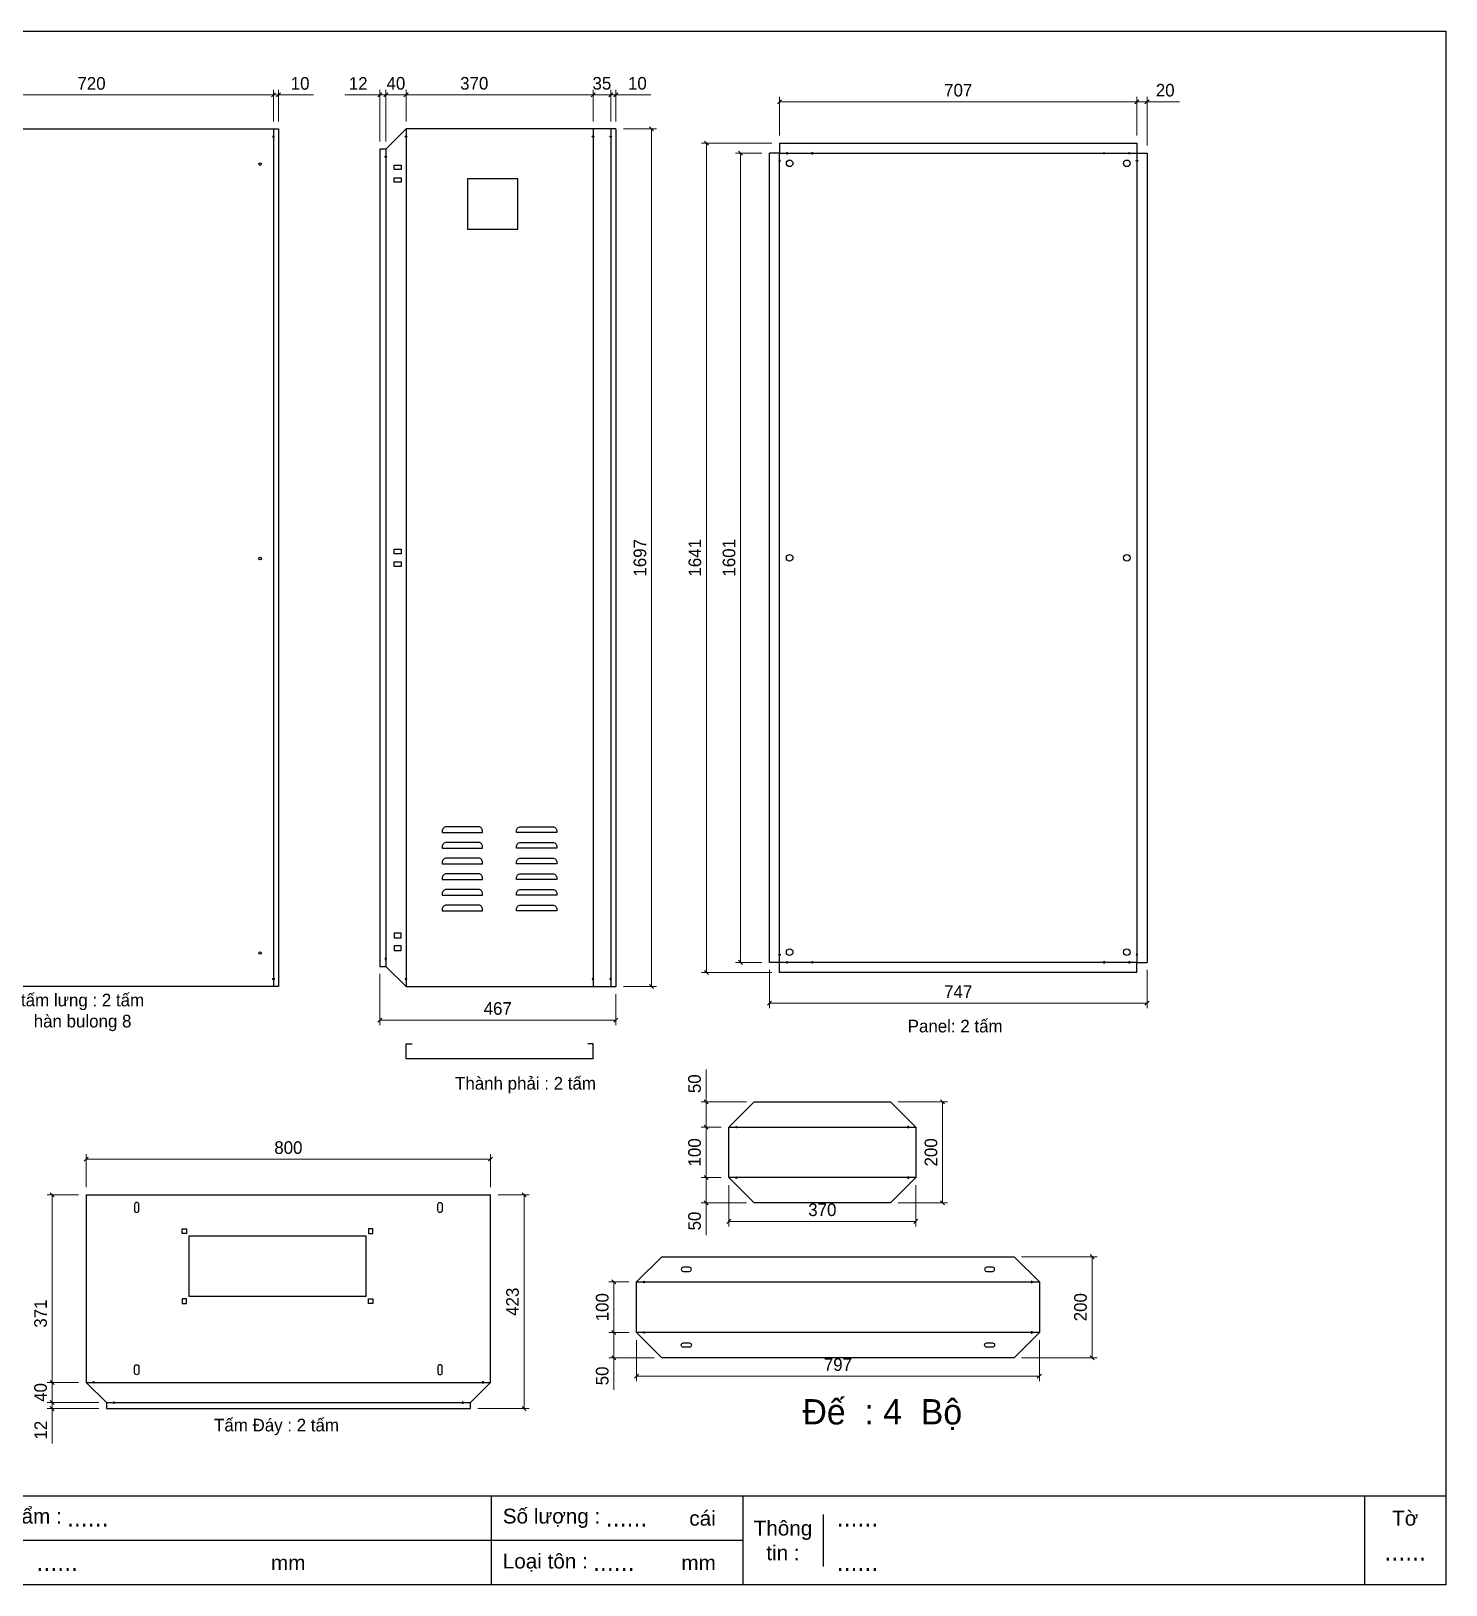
# Model space of a CAD drawing. Header units: millimetres. Extents: x 0 to 4348, y 0 to 3075.
# Drawn here: x 1549 to 4348, y 0 to 3075 of the extents above; entities that cross this region are included whole.
import ezdxf
from ezdxf.enums import TextEntityAlignment as Align

# ---------------------------------------------------------------- set-up
doc = ezdxf.new("R2010")
doc.units = ezdxf.units.MM
doc.layers.add('CNC', color=7, linetype='Continuous')
doc.layers.add('DIM', color=253, linetype='Continuous')
doc.styles.add('Arial', font='arial.ttf')
doc.styles.add('Tahoma (Input Text)', font='tahoma.ttf')
doc.dimstyles.new('Dim-25', dxfattribs={"dimtxt": 25, "dimasz": 8, "dimexe": 10, "dimexo": 15, "dimgap": 10, "dimtad": 1, "dimdec": 0, "dimtxsty": 'Standard', "dimblk": 'OBLIQUE', "dimcen": 10, "dimclrd": 5, "dimclre": 5, "dimclrt": 3, "dimazin": 3, "dimtfac": 1, "dimtdec": 0, "dimtmove": 0, "dimatfit": 3, "dimldrblk": 'OBLIQUE', "dimlwd": 9, "dimlwe": 9})

# ---------------------------------------------------------------- blocks, each defined once
blk = doc.blocks.new('*D1')
at = {"color": 0, "linetype": 'ByBlock', "lineweight": -2}
for p, q in [((3356.5, 951.9), (3348.5, 959.9)), ((3348.5, 759.9), (3356.5, 751.9))]:
    blk.add_line(p, q, dxfattribs=at)
at = {"layer": 'Defpoints', "color": 0, "transparency": 16777216}
for p in [(3249.6, 955.9), (3249.6, 755.9), (3352.5, 755.9)]:
    blk.add_point(p, dxfattribs=at)
at = {"layer": 'DIM', "color": 5, "lineweight": 9, "transparency": 16777216}
for p, q in [((3264.6, 955.9), (3362.5, 955.9)), ((3352.5, 955.9), (3352.5, 755.9)), ((3264.6, 755.9), (3362.5, 755.9))]:
    blk.add_line(p, q, dxfattribs=at)
at = {"layer": 'DIM', "color": 3, "transparency": 16777216, "insert": (3329.7, 855.9), "char_height": 25, "attachment_point": 5, "rotation": 90}
blk.add_mtext('200', dxfattribs=at)
blk = doc.blocks.new('_Oblique')
at = {"color": 0, "linetype": 'ByBlock', "lineweight": -2}
blk.add_line((-0.5, -0.5), (0.5, 0.5), dxfattribs=at)
blk = doc.blocks.new('*D2')
at = {"color": 0, "linetype": 'ByBlock', "lineweight": -2}
for p, q in [((2933.6, 723.4), (2925.6, 715.4)), ((3295.6, 715.4), (3303.6, 723.4))]:
    blk.add_line(p, q, dxfattribs=at)
at = {"layer": 'Defpoints', "color": 0, "transparency": 16777216}
for p in [(2929.6, 805.9), (3299.6, 805.9), (3299.6, 719.4)]:
    blk.add_point(p, dxfattribs=at)
at = {"layer": 'DIM', "color": 5, "lineweight": 9, "transparency": 16777216}
for p, q in [((2929.6, 790.9), (2929.6, 709.4)), ((3299.6, 790.9), (3299.6, 709.4)), ((2929.6, 719.4), (3299.6, 719.4))]:
    blk.add_line(p, q, dxfattribs=at)
at = {"layer": 'DIM', "color": 3, "transparency": 16777216, "insert": (3114.6, 742.2), "char_height": 25, "attachment_point": 5}
blk.add_mtext('370', dxfattribs=at)
blk = doc.blocks.new('*D3')
at = {"color": 0, "linetype": 'ByBlock', "lineweight": -2}
for p, q in [((2888.7, 901.9), (2880.7, 909.9)), ((2880.7, 809.9), (2888.7, 801.9))]:
    blk.add_line(p, q, dxfattribs=at)
at = {"layer": 'Defpoints', "color": 0, "transparency": 16777216}
for p in [(2929.6, 905.9), (2884.7, 805.9), (2929.6, 805.9)]:
    blk.add_point(p, dxfattribs=at)
at = {"layer": 'DIM', "color": 5, "lineweight": 9, "transparency": 16777216}
for p, q in [((2914.6, 905.9), (2874.7, 905.9)), ((2884.7, 905.9), (2884.7, 805.9)), ((2914.6, 805.9), (2874.7, 805.9))]:
    blk.add_line(p, q, dxfattribs=at)
at = {"layer": 'DIM', "color": 3, "transparency": 16777216, "insert": (2861.9, 855.9), "char_height": 25, "attachment_point": 5, "rotation": 90}
blk.add_mtext('100', dxfattribs=at)
blk = doc.blocks.new('*D4')
at = {"color": 0, "linetype": 'ByBlock', "lineweight": -2}
for p, q in [((2888.7, 951.9), (2880.7, 959.9)), ((2880.7, 909.9), (2888.7, 901.9))]:
    blk.add_line(p, q, dxfattribs=at)
at = {"layer": 'Defpoints', "color": 0, "transparency": 16777216}
for p in [(2884.7, 955.9), (2979.6, 955.9), (2929.6, 905.9)]:
    blk.add_point(p, dxfattribs=at)
at = {"layer": 'DIM', "color": 5, "lineweight": 9, "transparency": 16777216}
for p, q in [((2884.7, 955.9), (2884.7, 1019.6)), ((2964.6, 955.9), (2874.7, 955.9)), ((2884.7, 905.9), (2884.7, 955.9)), ((2914.6, 905.9), (2874.7, 905.9))]:
    blk.add_line(p, q, dxfattribs=at)
at = {"layer": 'DIM', "color": 3, "transparency": 16777216, "insert": (2861.9, 991.7), "char_height": 25, "attachment_point": 5, "rotation": 90}
blk.add_mtext('50', dxfattribs=at)
blk = doc.blocks.new('*D5')
at = {"color": 0, "linetype": 'ByBlock', "lineweight": -2}
for p, q in [((2888.7, 801.9), (2880.7, 809.9)), ((2880.7, 759.9), (2888.7, 751.9))]:
    blk.add_line(p, q, dxfattribs=at)
at = {"layer": 'Defpoints', "color": 0, "transparency": 16777216}
for p in [(2929.6, 805.9), (2884.7, 755.9), (2979.6, 755.9)]:
    blk.add_point(p, dxfattribs=at)
at = {"layer": 'DIM', "color": 5, "lineweight": 9, "transparency": 16777216}
for p, q in [((2914.6, 805.9), (2874.7, 805.9)), ((2884.7, 805.9), (2884.7, 755.9)), ((2964.6, 755.9), (2874.7, 755.9)), ((2884.7, 755.9), (2884.7, 692.1))]:
    blk.add_line(p, q, dxfattribs=at)
at = {"layer": 'DIM', "color": 3, "transparency": 16777216, "insert": (2861.9, 720), "char_height": 25, "attachment_point": 5, "rotation": 90}
blk.add_mtext('50', dxfattribs=at)
blk = doc.blocks.new('*D6')
at = {"color": 0, "linetype": 'ByBlock', "lineweight": -2}
for p, q in [((2751, 417), (2743, 409)), ((3540, 409), (3548, 417))]:
    blk.add_line(p, q, dxfattribs=at)
at = {"layer": 'Defpoints', "color": 0, "transparency": 16777216}
for p in [(2747, 499.5), (3544, 499.5), (3544, 413)]:
    blk.add_point(p, dxfattribs=at)
at = {"layer": 'DIM', "color": 5, "lineweight": 9, "transparency": 16777216}
for p, q in [((2747, 484.5), (2747, 403)), ((3544, 484.5), (3544, 403)), ((2747, 413), (3544, 413))]:
    blk.add_line(p, q, dxfattribs=at)
at = {"layer": 'DIM', "color": 3, "transparency": 16777216, "insert": (3145.5, 435.8), "char_height": 25, "attachment_point": 5}
blk.add_mtext('797', dxfattribs=at)
blk = doc.blocks.new('*D7')
at = {"color": 0, "linetype": 'ByBlock', "lineweight": -2}
for p, q in [((2706, 595.5), (2698, 603.5)), ((2698, 503.5), (2706, 495.5))]:
    blk.add_line(p, q, dxfattribs=at)
at = {"layer": 'Defpoints', "color": 0, "transparency": 16777216}
for p in [(2747, 599.5), (2702, 499.5), (2747, 499.5)]:
    blk.add_point(p, dxfattribs=at)
at = {"layer": 'DIM', "color": 5, "lineweight": 9, "transparency": 16777216}
for p, q in [((2732, 599.5), (2692, 599.5)), ((2702, 599.5), (2702, 499.5)), ((2732, 499.5), (2692, 499.5))]:
    blk.add_line(p, q, dxfattribs=at)
at = {"layer": 'DIM', "color": 3, "transparency": 16777216, "insert": (2679.3, 549.5), "char_height": 25, "attachment_point": 5, "rotation": 90}
blk.add_mtext('100', dxfattribs=at)
blk = doc.blocks.new('*D8')
at = {"color": 0, "linetype": 'ByBlock', "lineweight": -2}
for p, q in [((2706, 495.5), (2698, 503.5)), ((2698, 453.5), (2706, 445.5))]:
    blk.add_line(p, q, dxfattribs=at)
at = {"layer": 'Defpoints', "color": 0, "transparency": 16777216}
for p in [(2747, 499.5), (2702, 449.5), (2797, 449.5)]:
    blk.add_point(p, dxfattribs=at)
at = {"layer": 'DIM', "color": 5, "lineweight": 9, "transparency": 16777216}
for p, q in [((2732, 499.5), (2692, 499.5)), ((2702, 499.5), (2702, 449.5)), ((2782, 449.5), (2692, 449.5)), ((2702, 449.5), (2702, 385.7))]:
    blk.add_line(p, q, dxfattribs=at)
at = {"layer": 'DIM', "color": 3, "transparency": 16777216, "insert": (2679.3, 413.6), "char_height": 25, "attachment_point": 5, "rotation": 90}
blk.add_mtext('50', dxfattribs=at)
blk = doc.blocks.new('f3daunguoc')
at = {"layer": 'CNC', "color": 2, "lineweight": -3}
blk.add_circle((0, 0), 1.5, dxfattribs=at)
blk = doc.blocks.new('ovan8.5x20')
at = {"layer": 'CNC', "color": 2, "lineweight": -3}
for p, q in [((5.7, 4.2), (-5.8, 4.2)), ((-5.8, -4.2), (5.7, -4.2))]:
    blk.add_line(p, q, dxfattribs=at)
for centre, start, end in [((-5.8, 0), 90, 270), ((5.7, 0), 270, 90)]:
    blk.add_arc(centre, 4.25, start, end, dxfattribs=at)
blk = doc.blocks.new('*D16')
at = {"color": 0, "linetype": 'ByBlock', "lineweight": -2}
for p, q in [((2295, 2952.3), (2287, 2944.3)), ((2657, 2944.3), (2665, 2952.3))]:
    blk.add_line(p, q, dxfattribs=at)
at = {"layer": 'Defpoints', "color": 0, "transparency": 16777216}
for p in [(2291, 2948.3), (2291, 2880.9), (2661, 2880.9)]:
    blk.add_point(p, dxfattribs=at)
at = {"layer": 'DIM', "color": 5, "lineweight": 9, "transparency": 16777216}
for p, q in [((2291, 2895.9), (2291, 2958.3)), ((2661, 2895.9), (2661, 2958.3)), ((2661, 2948.3), (2291, 2948.3))]:
    blk.add_line(p, q, dxfattribs=at)
at = {"layer": 'DIM', "color": 3, "transparency": 16777216, "insert": (2426, 2971.1), "char_height": 25, "attachment_point": 5}
blk.add_mtext('370', dxfattribs=at)
blk = doc.blocks.new('*D17')
at = {"color": 0, "linetype": 'ByBlock', "lineweight": -2}
for p, q in [((2255, 2952.3), (2247, 2944.3)), ((2287, 2944.3), (2295, 2952.3))]:
    blk.add_line(p, q, dxfattribs=at)
at = {"layer": 'Defpoints', "color": 0, "transparency": 16777216}
for p in [(2251, 2948.3), (2291, 2880.9), (2251, 2840.9)]:
    blk.add_point(p, dxfattribs=at)
at = {"layer": 'DIM', "color": 5, "lineweight": 9, "transparency": 16777216}
for p, q in [((2251, 2855.9), (2251, 2958.3)), ((2291, 2895.9), (2291, 2958.3)), ((2291, 2948.3), (2251, 2948.3))]:
    blk.add_line(p, q, dxfattribs=at)
at = {"layer": 'DIM', "color": 3, "transparency": 16777216, "insert": (2271, 2971.1), "char_height": 25, "attachment_point": 5}
blk.add_mtext('40', dxfattribs=at)
blk = doc.blocks.new('*D18')
at = {"color": 0, "linetype": 'ByBlock', "lineweight": -2}
for p, q in [((2235, 2944.3), (2243, 2952.3)), ((2255, 2952.3), (2247, 2944.3))]:
    blk.add_line(p, q, dxfattribs=at)
at = {"layer": 'Defpoints', "color": 0, "transparency": 16777216}
for p in [(2239, 2948.3), (2239, 2840.9), (2251, 2840.9)]:
    blk.add_point(p, dxfattribs=at)
at = {"layer": 'DIM', "color": 5, "lineweight": 9, "transparency": 16777216}
for p, q in [((2239, 2855.9), (2239, 2958.3)), ((2251, 2855.9), (2251, 2958.3)), ((2239, 2948.3), (2169.8, 2948.3)), ((2251, 2948.3), (2239, 2948.3)), ((2251, 2948.3), (2259, 2948.3))]:
    blk.add_line(p, q, dxfattribs=at)
at = {"layer": 'DIM', "color": 3, "transparency": 16777216, "insert": (2196.4, 2970.9), "char_height": 25, "attachment_point": 5}
blk.add_mtext('12', dxfattribs=at)
blk = doc.blocks.new('*D19')
at = {"color": 0, "linetype": 'ByBlock', "lineweight": -2}
for p, q in [((2243, 1121.7), (2235, 1113.7)), ((2702, 1113.7), (2710, 1121.7))]:
    blk.add_line(p, q, dxfattribs=at)
at = {"layer": 'Defpoints', "color": 0, "transparency": 16777216}
for p in [(2239, 1223.9), (2706, 1183.9), (2239, 1117.7)]:
    blk.add_point(p, dxfattribs=at)
at = {"layer": 'DIM', "color": 5, "lineweight": 9, "transparency": 16777216}
for p, q in [((2239, 1208.9), (2239, 1107.7)), ((2706, 1168.9), (2706, 1107.7)), ((2706, 1117.7), (2239, 1117.7))]:
    blk.add_line(p, q, dxfattribs=at)
at = {"layer": 'DIM', "color": 3, "transparency": 16777216, "insert": (2472.5, 1140.5), "char_height": 25, "attachment_point": 5}
blk.add_mtext('467', dxfattribs=at)
blk = doc.blocks.new('*D20')
at = {"color": 0, "linetype": 'ByBlock', "lineweight": -2}
for p, q in [((2665, 2952.3), (2657, 2944.3)), ((2692, 2944.3), (2700, 2952.3))]:
    blk.add_line(p, q, dxfattribs=at)
at = {"layer": 'Defpoints', "color": 0, "transparency": 16777216}
for p in [(2696, 2948.3), (2661, 2880.9), (2696, 2880.9)]:
    blk.add_point(p, dxfattribs=at)
at = {"layer": 'DIM', "color": 5, "lineweight": 9, "transparency": 16777216}
for p, q in [((2661, 2895.9), (2661, 2958.3)), ((2696, 2895.9), (2696, 2958.3)), ((2661, 2948.3), (2696, 2948.3))]:
    blk.add_line(p, q, dxfattribs=at)
at = {"layer": 'DIM', "color": 3, "transparency": 16777216, "insert": (2678.5, 2971.1), "char_height": 25, "attachment_point": 5}
blk.add_mtext('35', dxfattribs=at)
blk = doc.blocks.new('*D21')
at = {"color": 0, "linetype": 'ByBlock', "lineweight": -2}
for p, q in [((2692, 2944.3), (2700, 2952.3)), ((2710, 2952.3), (2702, 2944.3))]:
    blk.add_line(p, q, dxfattribs=at)
at = {"layer": 'Defpoints', "color": 0, "transparency": 16777216}
for p in [(2706, 2948.3), (2696, 2880.9), (2706, 2880.9)]:
    blk.add_point(p, dxfattribs=at)
at = {"layer": 'DIM', "color": 5, "lineweight": 9, "transparency": 16777216}
for p, q in [((2696, 2895.9), (2696, 2958.3)), ((2706, 2895.9), (2706, 2958.3)), ((2696, 2948.3), (2688, 2948.3)), ((2696, 2948.3), (2706, 2948.3)), ((2706, 2948.3), (2775.4, 2948.3))]:
    blk.add_line(p, q, dxfattribs=at)
at = {"layer": 'DIM', "color": 3, "transparency": 16777216, "insert": (2748.7, 2971.1), "char_height": 25, "attachment_point": 5}
blk.add_mtext('10', dxfattribs=at)
blk = doc.blocks.new('*D22')
at = {"color": 0, "linetype": 'ByBlock', "lineweight": -2}
for p, q in [((2780.7, 2876.9), (2772.7, 2884.9)), ((2772.7, 1187.9), (2780.7, 1179.9))]:
    blk.add_line(p, q, dxfattribs=at)
at = {"layer": 'Defpoints', "color": 0, "ltscale": 3, "transparency": 16777216}
for p in [(2706, 2880.9), (2706, 1183.9), (2776.7, 1183.9)]:
    blk.add_point(p, dxfattribs=at)
at = {"layer": 'DIM', "color": 5, "lineweight": 9, "ltscale": 3, "transparency": 16777216}
for p, q in [((2721, 2880.9), (2786.7, 2880.9)), ((2776.7, 2880.9), (2776.7, 1183.9)), ((2721, 1183.9), (2786.7, 1183.9))]:
    blk.add_line(p, q, dxfattribs=at)
at = {"layer": 'DIM', "color": 3, "ltscale": 3, "transparency": 16777216, "insert": (2753.9, 2032.4), "char_height": 25, "attachment_point": 5, "rotation": 90}
blk.add_mtext('1697', dxfattribs=at)
blk = doc.blocks.new('*D23')
at = {"color": 0, "linetype": 'ByBlock', "lineweight": -2}
for p, q in [((1312.8, 2952.2), (1304.8, 2944.2)), ((2024.8, 2944.2), (2032.8, 2952.2))]:
    blk.add_line(p, q, dxfattribs=at)
at = {"layer": 'Defpoints', "color": 0, "ltscale": 3, "transparency": 16777216}
for p in [(2028.8, 2948.2), (1308.8, 2880.9), (2028.8, 2880.9)]:
    blk.add_point(p, dxfattribs=at)
at = {"layer": 'DIM', "color": 5, "lineweight": 9, "ltscale": 3, "transparency": 16777216}
for p, q in [((1308.8, 2895.9), (1308.8, 2958.2)), ((2028.8, 2895.9), (2028.8, 2958.2)), ((1308.8, 2948.2), (2028.8, 2948.2))]:
    blk.add_line(p, q, dxfattribs=at)
at = {"layer": 'DIM', "color": 3, "ltscale": 3, "transparency": 16777216, "insert": (1668.8, 2970.9), "char_height": 25, "attachment_point": 5}
blk.add_mtext('720', dxfattribs=at)
blk = doc.blocks.new('*D24')
at = {"color": 0, "linetype": 'ByBlock', "lineweight": -2}
for p, q in [((2024.8, 2944.2), (2032.8, 2952.2)), ((2042.8, 2952.2), (2034.8, 2944.2))]:
    blk.add_line(p, q, dxfattribs=at)
at = {"layer": 'Defpoints', "color": 0, "ltscale": 3, "transparency": 16777216}
for p in [(2038.8, 2948.2), (2028.8, 2880.9), (2038.8, 2880.9)]:
    blk.add_point(p, dxfattribs=at)
at = {"layer": 'DIM', "color": 5, "lineweight": 9, "ltscale": 3, "transparency": 16777216}
for p, q in [((2028.8, 2895.9), (2028.8, 2958.2)), ((2038.8, 2895.9), (2038.8, 2958.2)), ((2028.8, 2948.2), (2020.8, 2948.2)), ((2028.8, 2948.2), (2038.8, 2948.2)), ((2038.8, 2948.2), (2108.2, 2948.2))]:
    blk.add_line(p, q, dxfattribs=at)
at = {"layer": 'DIM', "color": 3, "ltscale": 3, "transparency": 16777216, "insert": (2081.5, 2970.9), "char_height": 25, "attachment_point": 5}
blk.add_mtext('10', dxfattribs=at)
blk = doc.blocks.new('*D26')
at = {"color": 0, "linetype": 'ByBlock', "lineweight": -2}
for p, q in [((3741, 2938.7), (3733, 2930.7)), ((3753, 2930.7), (3761, 2938.7))]:
    blk.add_line(p, q, dxfattribs=at)
at = {"layer": 'Defpoints', "color": 0, "ltscale": 3, "transparency": 16777216}
for p in [(3757, 2934.7), (3737, 2852.9), (3757, 2832.9)]:
    blk.add_point(p, dxfattribs=at)
at = {"layer": 'DIM', "color": 5, "lineweight": 9, "ltscale": 3, "transparency": 16777216}
for p, q in [((3737, 2867.9), (3737, 2944.7)), ((3737, 2934.7), (3757, 2934.7)), ((3757, 2847.9), (3757, 2944.7)), ((3757, 2934.7), (3821.1, 2934.7))]:
    blk.add_line(p, q, dxfattribs=at)
at = {"layer": 'DIM', "color": 3, "ltscale": 3, "transparency": 16777216, "insert": (3793, 2957.5), "char_height": 25, "attachment_point": 5}
blk.add_mtext('20', dxfattribs=at)
blk = doc.blocks.new('*D27')
at = {"color": 0, "linetype": 'ByBlock', "lineweight": -2}
for p, q in [((3034, 2938.7), (3026, 2930.7)), ((3733, 2930.7), (3741, 2938.7))]:
    blk.add_line(p, q, dxfattribs=at)
at = {"layer": 'Defpoints', "color": 0, "ltscale": 3, "transparency": 16777216}
for p in [(3030, 2934.7), (3030, 2852.9), (3737, 2852.9)]:
    blk.add_point(p, dxfattribs=at)
at = {"layer": 'DIM', "color": 5, "lineweight": 9, "ltscale": 3, "transparency": 16777216}
for p, q in [((3030, 2867.9), (3030, 2944.7)), ((3737, 2934.7), (3030, 2934.7)), ((3737, 2867.9), (3737, 2944.7))]:
    blk.add_line(p, q, dxfattribs=at)
at = {"layer": 'DIM', "color": 3, "ltscale": 3, "transparency": 16777216, "insert": (3383.5, 2957.5), "char_height": 25, "attachment_point": 5}
blk.add_mtext('707', dxfattribs=at)
blk = doc.blocks.new('*D28')
at = {"color": 0, "linetype": 'ByBlock', "lineweight": -2}
for p, q in [((2889.3, 2848.9), (2881.3, 2856.9)), ((2881.3, 1215.9), (2889.3, 1207.9))]:
    blk.add_line(p, q, dxfattribs=at)
at = {"layer": 'Defpoints', "color": 0, "ltscale": 3, "transparency": 16777216}
for p in [(3030, 2852.9), (2885.3, 1211.9), (3030, 1211.9)]:
    blk.add_point(p, dxfattribs=at)
at = {"layer": 'DIM', "color": 5, "lineweight": 9, "ltscale": 3, "transparency": 16777216}
for p, q in [((3015, 2852.9), (2875.3, 2852.9)), ((2885.3, 2852.9), (2885.3, 1211.9)), ((3015, 1211.9), (2875.3, 1211.9))]:
    blk.add_line(p, q, dxfattribs=at)
at = {"layer": 'DIM', "color": 3, "ltscale": 3, "transparency": 16777216, "insert": (2862.6, 2032.4), "char_height": 25, "attachment_point": 5, "rotation": 90}
blk.add_mtext('1641', dxfattribs=at)
blk = doc.blocks.new('*D29')
at = {"color": 0, "linetype": 'ByBlock', "lineweight": -2}
for p, q in [((2956.8, 2828.9), (2948.8, 2836.9)), ((2948.8, 1235.9), (2956.8, 1227.9))]:
    blk.add_line(p, q, dxfattribs=at)
at = {"layer": 'Defpoints', "color": 0, "ltscale": 3, "transparency": 16777216}
for p in [(2952.8, 2832.9), (3010, 2832.9), (3010, 1231.9)]:
    blk.add_point(p, dxfattribs=at)
at = {"layer": 'DIM', "color": 5, "lineweight": 9, "ltscale": 3, "transparency": 16777216}
for p, q in [((2995, 2832.9), (2942.8, 2832.9)), ((2952.8, 1231.9), (2952.8, 2832.9)), ((2995, 1231.9), (2942.8, 1231.9))]:
    blk.add_line(p, q, dxfattribs=at)
at = {"layer": 'DIM', "color": 3, "ltscale": 3, "transparency": 16777216, "insert": (2930.1, 2032.4), "char_height": 25, "attachment_point": 5, "rotation": 90}
blk.add_mtext('1601', dxfattribs=at)
blk = doc.blocks.new('*D30')
at = {"color": 0, "linetype": 'ByBlock', "lineweight": -2}
for p, q in [((3014, 1155.2), (3006, 1147.2)), ((3753, 1147.2), (3761, 1155.2))]:
    blk.add_line(p, q, dxfattribs=at)
at = {"layer": 'Defpoints', "color": 0, "ltscale": 3, "transparency": 16777216}
for p in [(3010, 1231.9), (3757, 1231.9), (3757, 1151.2)]:
    blk.add_point(p, dxfattribs=at)
at = {"layer": 'DIM', "color": 5, "lineweight": 9, "ltscale": 3, "transparency": 16777216}
for p, q in [((3010, 1216.9), (3010, 1141.2)), ((3757, 1216.9), (3757, 1141.2)), ((3010, 1151.2), (3757, 1151.2))]:
    blk.add_line(p, q, dxfattribs=at)
at = {"layer": 'DIM', "color": 3, "ltscale": 3, "transparency": 16777216, "insert": (3383.5, 1173.7), "char_height": 25, "attachment_point": 5}
blk.add_mtext('747', dxfattribs=at)
blk = doc.blocks.new('*D36')
at = {"color": 0, "linetype": 'ByBlock', "lineweight": -2}
for p, q in [((1594.9, 767.8), (1586.9, 775.8)), ((1586.9, 404.8), (1594.9, 396.8))]:
    blk.add_line(p, q, dxfattribs=at)
at = {"layer": 'Defpoints', "color": 0, "transparency": 16777216}
for p in [(1658.3, 771.8), (1590.9, 400.8), (1658.3, 400.8)]:
    blk.add_point(p, dxfattribs=at)
at = {"layer": 'DIM', "color": 5, "lineweight": 9, "transparency": 16777216}
for p, q in [((1643.3, 771.8), (1580.9, 771.8)), ((1590.9, 771.8), (1590.9, 400.8)), ((1643.3, 400.8), (1580.9, 400.8))]:
    blk.add_line(p, q, dxfattribs=at)
at = {"layer": 'DIM', "color": 3, "transparency": 16777216, "insert": (1568.1, 536.8), "char_height": 25, "attachment_point": 5, "rotation": 90}
blk.add_mtext('371', dxfattribs=at)
blk = doc.blocks.new('*D37')
at = {"color": 0, "linetype": 'ByBlock', "lineweight": -2}
for p, q in [((1594.9, 396.8), (1586.9, 404.8)), ((1586.9, 364.8), (1594.9, 356.8))]:
    blk.add_line(p, q, dxfattribs=at)
at = {"layer": 'Defpoints', "color": 0, "transparency": 16777216}
for p in [(1658.3, 400.8), (1590.9, 360.8), (1698.3, 360.8)]:
    blk.add_point(p, dxfattribs=at)
at = {"layer": 'DIM', "color": 5, "lineweight": 9, "transparency": 16777216}
for p, q in [((1643.3, 400.8), (1580.9, 400.8)), ((1590.9, 400.8), (1590.9, 360.8)), ((1683.3, 360.8), (1580.9, 360.8))]:
    blk.add_line(p, q, dxfattribs=at)
at = {"layer": 'DIM', "color": 3, "transparency": 16777216, "insert": (1568.1, 380.8), "char_height": 25, "attachment_point": 5, "rotation": 90}
blk.add_mtext('40', dxfattribs=at)
blk = doc.blocks.new('*D38')
at = {"color": 0, "linetype": 'ByBlock', "lineweight": -2}
for p, q in [((1586.9, 364.8), (1594.9, 356.8)), ((1594.9, 344.8), (1586.9, 352.8))]:
    blk.add_line(p, q, dxfattribs=at)
at = {"layer": 'Defpoints', "color": 0, "transparency": 16777216}
for p in [(1590.9, 348.8), (1698.3, 360.8), (1698.3, 348.8)]:
    blk.add_point(p, dxfattribs=at)
at = {"layer": 'DIM', "color": 5, "lineweight": 9, "transparency": 16777216}
for p, q in [((1683.3, 360.8), (1580.9, 360.8)), ((1683.3, 348.8), (1580.9, 348.8)), ((1590.9, 360.8), (1590.9, 368.8)), ((1590.9, 360.8), (1590.9, 348.8)), ((1590.9, 348.8), (1590.9, 279.6))]:
    blk.add_line(p, q, dxfattribs=at)
at = {"layer": 'DIM', "color": 3, "transparency": 16777216, "insert": (1568.3, 306.2), "char_height": 25, "attachment_point": 5, "rotation": 90}
blk.add_mtext('12', dxfattribs=at)
blk = doc.blocks.new('*D39')
at = {"color": 0, "linetype": 'ByBlock', "lineweight": -2}
for p, q in [((2528.5, 767.8), (2520.5, 775.8)), ((2520.5, 352.8), (2528.5, 344.8))]:
    blk.add_line(p, q, dxfattribs=at)
at = {"layer": 'Defpoints', "color": 0, "transparency": 16777216}
for p in [(2458.3, 771.8), (2418.3, 348.8), (2524.5, 348.8)]:
    blk.add_point(p, dxfattribs=at)
at = {"layer": 'DIM', "color": 5, "lineweight": 9, "transparency": 16777216}
for p, q in [((2473.3, 771.8), (2534.5, 771.8)), ((2524.5, 771.8), (2524.5, 348.8)), ((2433.3, 348.8), (2534.5, 348.8))]:
    blk.add_line(p, q, dxfattribs=at)
at = {"layer": 'DIM', "color": 3, "transparency": 16777216, "insert": (2501.8, 560.3), "char_height": 25, "attachment_point": 5, "rotation": 90}
blk.add_mtext('423', dxfattribs=at)
blk = doc.blocks.new('*D40')
at = {"color": 0, "linetype": 'ByBlock', "lineweight": -2}
for p, q in [((1662.3, 846.5), (1654.3, 838.5)), ((2454.3, 838.5), (2462.3, 846.5))]:
    blk.add_line(p, q, dxfattribs=at)
at = {"layer": 'Defpoints', "color": 0, "ltscale": 3, "transparency": 16777216}
for p in [(2458.3, 842.5), (1658.3, 771.8), (2458.3, 771.8)]:
    blk.add_point(p, dxfattribs=at)
at = {"layer": 'DIM', "color": 5, "lineweight": 9, "ltscale": 3, "transparency": 16777216}
for p, q in [((1658.3, 786.8), (1658.3, 852.5)), ((1658.3, 842.5), (2458.3, 842.5)), ((2458.3, 786.8), (2458.3, 852.5))]:
    blk.add_line(p, q, dxfattribs=at)
at = {"layer": 'DIM', "color": 3, "ltscale": 3, "transparency": 16777216, "insert": (2058.3, 865.2), "char_height": 25, "attachment_point": 5}
blk.add_mtext('800', dxfattribs=at)
blk = doc.blocks.new('*D41')
at = {"color": 0, "linetype": 'ByBlock', "lineweight": -2}
for p, q in [((3652.3, 645.5), (3644.3, 653.5)), ((3644.3, 453.5), (3652.3, 445.5))]:
    blk.add_line(p, q, dxfattribs=at)
at = {"layer": 'Defpoints', "color": 0, "ltscale": 3, "transparency": 16777216}
for p in [(3494, 649.5), (3648.3, 649.5), (3494, 449.5)]:
    blk.add_point(p, dxfattribs=at)
at = {"layer": 'DIM', "color": 5, "lineweight": 9, "ltscale": 3, "transparency": 16777216}
for p, q in [((3509, 649.5), (3658.3, 649.5)), ((3648.3, 449.5), (3648.3, 649.5)), ((3509, 449.5), (3658.3, 449.5))]:
    blk.add_line(p, q, dxfattribs=at)
at = {"layer": 'DIM', "color": 3, "ltscale": 3, "transparency": 16777216, "insert": (3625.5, 549.5), "char_height": 25, "attachment_point": 5, "rotation": 90}
blk.add_mtext('200', dxfattribs=at)
blk = doc.blocks.new('khungtenAsean2')
at = {"color": 7}
for p, q in [((2970, -1980), (0, -1980)), ((1680, -1980), (1680, -2100)), ((2020, -1980), (2020, -2100)), ((2860, -1980), (2860, -2100)), ((2128.3, -2005), (2128.3, -2075)), ((2020, -2040), (0, -2040))]:
    blk.add_line(p, q, dxfattribs=at)
blk.add_lwpolyline([(0, 0), (2970, 0), (2970, -2100), (0, -2100)], close=True, dxfattribs=at)
at = {"color": 2, "char_height": 20, "style": 'Arial'}
for s, insert, width, attachment_point in [('  Tên sản phẩm :', (890, -2010), 917.634, 4), ('  Số lượng :', (1680, -2010), 917.634, 4), ('cái', (1947.6, -2010), 917.634, 4), ('Thông\\Ptin :', (2074.2, -2040), 108.311, 5), ('Tờ', (2915, -2010), 110, 5), ('  Loại tôn :', (1680, -2070), 917.634, 4), ('mm', (1382.3, -2070), 917.634, 4), ('mm', (1936.9, -2070), 917.634, 4)]:
    blk.add_mtext(s, dxfattribs=dict(at, insert=insert, width=width, attachment_point=attachment_point))
at = {"color": 1, "style": 'Tahoma (Input Text)', "flags": 8}
for tag, p in [('#03', (506.6, -2019.3)), ('#01', (137.1, -2021.3)), ('#05', (1106.6, -2021.3)), ('#07', (1834.7, -2021.3)), ('#09', (2146.7, -2021.3)), ('#02', (98.5, -2081.3)), ('#04', (486.1, -2081.3)), ('#06', (1065.3, -2081.3)), ('#08', (1817.4, -2081.3)), ('#10', (2146.7, -2081.3))]:
    blk.add_attdef(tag, p, '', height=25, dxfattribs=at)
blk.add_attdef('#11', text='', height=25, dxfattribs=at).set_placement((2915, -2067.3), align=Align.CENTER)

msp = doc.modelspace()

# ---------------------------------------------------------------- linework, layer by layer
at = {"color": 7}
for p, q in [((2028.8, 2880.9), (2028.8, 1183.9)), ((2038.8, 2880.9), (2038.8, 1183.9)), ((2291, 2880.9), (2251, 2840.9)), ((2291, 2880.9), (2291, 1183.9)), ((2661, 2880.9), (2661, 1183.9)), ((2696, 2880.9), (2696, 1183.9)), ((2706, 2880.9), (2706, 1183.9)), ((2251, 2840.9), (2251, 1223.9)), ((2291, 1183.9), (2251, 1223.9)), ((2291, 1040.9), (2291, 1070.9)), ((2291, 1070.9), (2303, 1070.9)), ((2661, 1070.9), (2651, 1070.9)), ((2661, 1040.9), (2661, 1070.9)), ((2661, 1040.9), (2291, 1040.9)), ((2929.6, 905.9), (2979.6, 955.9)), ((2979.6, 955.9), (3249.6, 955.9)), ((3249.6, 955.9), (3299.6, 905.9)), ((2929.6, 905.9), (3299.6, 905.9)), ((2929.6, 805.9), (2929.6, 905.9)), ((3299.6, 905.9), (3299.6, 805.9)), ((3299.6, 805.9), (2929.6, 805.9)), ((2929.6, 805.9), (2979.6, 755.9)), ((3299.6, 805.9), (3249.6, 755.9)), ((1658.3, 771.8), (2458.3, 771.8)), ((3249.6, 755.9), (2979.6, 755.9)), ((2747, 599.5), (2797, 649.5)), ((2797, 649.5), (3494, 649.5)), ((3494, 649.5), (3544, 599.5)), ((2747, 599.5), (3544, 599.5)), ((2747, 499.5), (2747, 599.5)), ((3544, 599.5), (3544, 499.5)), ((3544, 499.5), (2747, 499.5)), ((2747, 499.5), (2797, 449.5)), ((3544, 499.5), (3494, 449.5)), ((3494, 449.5), (2797, 449.5)), ((1658.3, 400.8), (2458.3, 400.8)), ((1658.3, 400.8), (1698.3, 360.8)), ((2458.3, 400.8), (2418.3, 360.8)), ((1698.3, 360.8), (2418.3, 360.8))]:
    msp.add_line(p, q, dxfattribs=at)
at = {"color": 2, "ltscale": 3}
for points in [[(1298.8, 2880.9), (2038.8, 2880.9), (2038.8, 1183.9), (1298.8, 1183.9)], [(2512.5, 2782.4), (2412.5, 2782.4), (2412.5, 2682.4), (2512.5, 2682.4)]]:
    msp.add_lwpolyline(points, close=True, dxfattribs=at)
at = {"color": 7}
for points in [[(2706, 2880.9), (2291, 2880.9)], [(2251, 2840.9), (2239, 2840.9), (2239, 1223.9), (2251, 1223.9)], [(2291, 1183.9), (2706, 1183.9)], [(1658.3, 771.8), (1658.3, 400.8)], [(2458.3, 400.8), (2458.3, 771.8)], [(1698.3, 360.8), (1698.3, 348.8), (2418.3, 348.8), (2418.3, 360.8)]]:
    msp.add_lwpolyline(points, dxfattribs=at)
at = {"color": 2, "ltscale": 3}
for points in [[(3030, 2852.9), (3030, 2832.9), (3010, 2832.9)], [(3737, 2852.9), (3737, 2832.9), (3757, 2832.9)], [(3030, 1211.9), (3030, 1231.9), (3010, 1231.9)], [(3737, 1211.9), (3737, 1231.9), (3757, 1231.9)]]:
    msp.add_lwpolyline(points, dxfattribs=at)
at = {"color": 7, "ltscale": 3}
for points in [[(3010, 1231.9), (3010, 2832.9)], [(3030, 2852.9), (3737, 2852.9)], [(3757, 2832.9), (3757, 1231.9)], [(3737, 1211.9), (3030, 1211.9)]]:
    msp.add_lwpolyline(points, dxfattribs=at)
msp.add_lwpolyline([(3030, 2832.9), (3737, 2832.9), (3737, 1231.9), (3030, 1231.9)], close=True, dxfattribs=at)
at = {"color": 2}
for points in [[(2267.5, 2809.4), (2281.5, 2809.4), (2281.5, 2800.4), (2267.5, 2800.4)], [(2267.5, 2784.4), (2281.5, 2784.4), (2281.5, 2775.4), (2267.5, 2775.4)], [(2267.5, 2049.4), (2281.5, 2049.4), (2281.5, 2040.4), (2267.5, 2040.4)], [(2267.5, 2024.4), (2281.5, 2024.4), (2281.5, 2015.4), (2267.5, 2015.4)], [(2267.5, 1280.4), (2281.5, 1280.4), (2281.5, 1289.4), (2267.5, 1289.4)], [(2267.5, 1255.4), (2281.5, 1255.4), (2281.5, 1264.4), (2267.5, 1264.4)], [(1857, 695.6), (1848, 695.6), (1848, 704.6), (1857, 704.6)], [(1861.8, 690.8), (2211.8, 690.8), (2211.8, 570.8), (1861.8, 570.8)], [(2216.5, 695.6), (2225.5, 695.6), (2225.5, 704.6), (2216.5, 704.6)], [(1857, 566.1), (1848, 566.1), (1848, 557.1), (1857, 557.1)], [(2216.5, 566.1), (2225.5, 566.1), (2225.5, 557.1), (2216.5, 557.1)]]:
    msp.add_lwpolyline(points, close=True, dxfattribs=at)
for points in [[(2434.6, 1499.9), (2370.6, 1499.9, 0.414214), (2362.6, 1491.9), (2362.6, 1488.9), (2442.6, 1488.9), (2442.6, 1491.9, 0.414214)], [(2517.5, 1499.9), (2581.5, 1499.9, -0.414214), (2589.5, 1491.9), (2589.5, 1488.9), (2509.5, 1488.9), (2509.5, 1491.9, -0.414214)], [(2434.6, 1468.9), (2370.6, 1468.9, 0.414214), (2362.6, 1460.9), (2362.6, 1457.9), (2442.6, 1457.9), (2442.6, 1460.9, 0.414214)], [(2517.5, 1468.9), (2581.5, 1468.9, -0.414214), (2589.5, 1460.9), (2589.5, 1457.9), (2509.5, 1457.9), (2509.5, 1460.9, -0.414214)], [(2434.6, 1437.9), (2370.6, 1437.9, 0.414214), (2362.6, 1429.9), (2362.6, 1426.9), (2442.6, 1426.9), (2442.6, 1429.9, 0.414214)], [(2517.5, 1437.9), (2581.5, 1437.9, -0.414214), (2589.5, 1429.9), (2589.5, 1426.9), (2509.5, 1426.9), (2509.5, 1429.9, -0.414214)], [(2434.6, 1406.9), (2370.6, 1406.9, 0.414214), (2362.6, 1398.9), (2362.6, 1395.9), (2442.6, 1395.9), (2442.6, 1398.9, 0.414214)], [(2517.5, 1406.9), (2581.5, 1406.9, -0.414214), (2589.5, 1398.9), (2589.5, 1395.9), (2509.5, 1395.9), (2509.5, 1398.9, -0.414214)], [(2434.6, 1375.9), (2370.6, 1375.9, 0.414214), (2362.6, 1367.9), (2362.6, 1364.9), (2442.6, 1364.9), (2442.6, 1367.9, 0.414214)], [(2517.5, 1375.9), (2581.5, 1375.9, -0.414214), (2589.5, 1367.9), (2589.5, 1364.9), (2509.5, 1364.9), (2509.5, 1367.9, -0.414214)], [(2434.6, 1344.9), (2370.6, 1344.9, 0.414214), (2362.6, 1336.9), (2362.6, 1333.9), (2442.6, 1333.9), (2442.6, 1336.9, 0.414214)], [(2517.5, 1344.9), (2581.5, 1344.9, -0.414214), (2589.5, 1336.9), (2589.5, 1333.9), (2509.5, 1333.9), (2509.5, 1336.9, -0.414214)]]:
    msp.add_lwpolyline(points, format="xyb", close=True, dxfattribs=at)
at = {"color": 2, "ltscale": 3}
for centre, radius in [((2002.3, 2811.4), 2.5), ((3050, 2812.9), 6.5), ((3717, 2812.9), 6.5), ((2002.3, 2030.9), 2.5), ((3050, 2032.4), 6.5), ((3717, 2032.4), 6.5), ((2002.3, 1250.4), 2.5), ((3050, 1251.9), 6.5), ((3717, 1251.9), 6.5)]:
    msp.add_circle(centre, radius, dxfattribs=at)

# ---------------------------------------------------------------- block references
at = {"color": 7}
ref = msp.add_blockref('khungtenAsean2', (0, 3074.6), dxfattribs=dict(at, xscale=1.464100000001053, yscale=1.464100000001053, zscale=1.464100000001053))
ref.add_attrib('#11', '......', dxfattribs={"color": 1, "height": 36.6, "style": 'Tahoma (Input Text)'}).set_placement((4267.8, 47.8), align=Align.CENTER)
ref.add_attrib('#09', '......', (3143, 115.3), dxfattribs={"color": 1, "height": 36.6, "style": 'Tahoma (Input Text)'})
ref.add_attrib('#10', '......', (3143, 27.4), dxfattribs={"color": 1, "height": 36.6, "style": 'Tahoma (Input Text)'})
ref.add_attrib('#08', '......', (2660.9, 27.4), dxfattribs={"color": 1, "height": 36.6, "style": 'Tahoma (Input Text)'})
ref.add_attrib('#07', '......', (2686.2, 115.3), dxfattribs={"color": 1, "height": 36.6, "style": 'Tahoma (Input Text)'})
ref.add_attrib('#06', '......', (1559.8, 27.4), dxfattribs={"color": 1, "height": 36.6, "style": 'Tahoma (Input Text)'})
ref.add_attrib('#05', '......', (1620.2, 115.3), dxfattribs={"color": 1, "height": 36.6, "style": 'Tahoma (Input Text)'})
at = {"lineweight": -3, "xscale": -1}
for p, rotation in [((2028.8, 2865.9), 180), ((3045, 2832.9), 180), ((3095, 2832.9), 180), ((3030, 2817.9), 180), ((3284.6, 905.9), 90), ((3284.6, 805.9), 90), ((3529, 599.5), 90), ((3529, 499.5), 90), ((2443.3, 400.8), 90), ((2403.3, 360.8), 90)]:
    msp.add_blockref('f3daunguoc', p, dxfattribs=dict(at, rotation=rotation))
at = {"lineweight": -3}
for p, rotation in [((2291, 2865.9), 180), ((2661, 2865.9), 180), ((2696, 2865.9), 180), ((3672, 2832.9), 180), ((3722, 2832.9), 180), ((2251, 2825.9), 180), ((3737, 2817.9), 180), ((2944.6, 905.9), 270), ((2944.6, 805.9), 270), ((2762, 599.5), 270), ((2762, 499.5), 270), ((1673.3, 400.8), 270), ((1713.3, 360.8), 270)]:
    msp.add_blockref('f3daunguoc', p, dxfattribs=dict(at, rotation=rotation))
at = {"lineweight": -3, "xscale": -1}
for p in [(2251, 1238.9), (3672, 1231.9), (3722, 1231.9), (3737, 1246.9), (2291, 1198.9), (2661, 1198.9), (2696, 1198.9)]:
    msp.add_blockref('f3daunguoc', p, dxfattribs=at)
at = {"lineweight": -3}
for p in [(3030, 1246.9), (3045, 1231.9), (3095, 1231.9), (2028.8, 1198.9)]:
    msp.add_blockref('f3daunguoc', p, dxfattribs=at)
at = {"layer": 'CNC', "lineweight": -3}
for p, rotation in [((1758.3, 746.8), 270), ((2845.5, 624.5), 180), ((3445.5, 624.5), 180), ((2358.3, 425.8), 90)]:
    msp.add_blockref('ovan8.5x20', p, dxfattribs=dict(at, rotation=rotation))
at = {"layer": 'CNC', "lineweight": -3, "xscale": -1}
for p, rotation in [((2358.3, 746.8), 90), ((1758.3, 425.8), 270)]:
    msp.add_blockref('ovan8.5x20', p, dxfattribs=dict(at, rotation=rotation))
for p in [(2845.5, 474.5), (3445.5, 474.5)]:
    msp.add_blockref('ovan8.5x20', p, dxfattribs=at)

# ---------------------------------------------------------------- texts
at = {"color": 2, "attachment_point": 5}
for s, insert, char_height, width in [('tấm lưng : 2 tấm \\Phàn bulong 8', (1651.1, 1132.7), 25, 1072), ('Panel: 2 tấm', (3377.4, 1105.6), 25, 1072), ('Thành phải : 2 tấm', (2527.4, 988.8), 25, 1072), ('Đế  : 4  Bộ', (3233.3, 337.1), 50, 1216.419), ('Tấm Đáy : 2 tấm', (2034.8, 312.5), 25, 1072)]:
    msp.add_mtext(s, dxfattribs=dict(at, insert=insert, char_height=char_height, width=width))

# ---------------------------------------------------------------- dimensions: what is measured, and where the dimension line sits
at = {"layer": 'DIM', "color": 2, "ltscale": 3}
for base, p1, p2, picture, middle in [((2028.8, 2948.2), (1308.8, 2880.9), (2028.8, 2880.9), '*D23', (1668.8, 2970.9)), ((2038.8, 2948.2), (2028.8, 2880.9), (2038.8, 2880.9), '*D24', (2081.5, 2970.9)), ((3030, 2934.7), (3737, 2852.9), (3030, 2852.9), '*D27', (3383.5, 2957.5)), ((3757, 2934.7), (3737, 2852.9), (3757, 2832.9), '*D26', (3793, 2957.5)), ((3757, 1151.2), (3010, 1231.9), (3757, 1231.9), '*D30', (3383.5, 1173.7))]:
    dim = msp.add_linear_dim(base=base, p1=p1, p2=p2, dimstyle='Dim-25', dxfattribs=at)
    dim.commit()
    dim.dimension.update_dxf_attribs({"geometry": picture, "text_midpoint": middle})
at = {"layer": 'DIM', "color": 7}
for base, p1, p2, angle, picture, middle in [((2239, 2948.3), (2251, 2840.9), (2239, 2840.9), 180, '*D18', (2196.4, 2970.9)), ((2706, 2948.3), (2696, 2880.9), (2706, 2880.9), 180, '*D21', (2748.7, 2971.1)), ((2239, 1117.7), (2706, 1183.9), (2239, 1223.9), 180, '*D19', (2472.5, 1140.5)), ((2884.7, 955.9), (2929.6, 905.9), (2979.6, 955.9), 90, '*D4', (2861.9, 991.7)), ((3352.5, 755.9), (3249.6, 955.9), (3249.6, 755.9), 90, '*D1', (3329.7, 855.9)), ((2884.7, 805.9), (2929.6, 905.9), (2929.6, 805.9), 90, '*D3', (2861.9, 855.9)), ((2884.7, 755.9), (2929.6, 805.9), (2979.6, 755.9), 90, '*D5', (2861.9, 720)), ((2524.5, 348.8), (2458.3, 771.8), (2418.3, 348.8), 270, '*D39', (2501.8, 560.3)), ((2702, 499.5), (2747, 599.5), (2747, 499.5), 90, '*D7', (2679.3, 549.5)), ((2702, 449.5), (2747, 499.5), (2797, 449.5), 90, '*D8', (2679.3, 413.6)), ((1590.9, 348.8), (1698.3, 360.8), (1698.3, 348.8), 270, '*D38', (1568.3, 306.2))]:
    dim = msp.add_linear_dim(base=base, p1=p1, p2=p2, angle=angle, dimstyle='Dim-25', dxfattribs=at)
    dim.commit()
    dim.dimension.update_dxf_attribs({"geometry": picture, "text_midpoint": middle})
for base, p1, p2, angle, picture, middle in [((2251, 2948.3), (2291, 2880.9), (2251, 2840.9), 180, '*D17', (2271, 2948.3)), ((2291, 2948.3), (2661, 2880.9), (2291, 2880.9), 180, '*D16', (2426, 2948.3)), ((2696, 2948.3), (2661, 2880.9), (2696, 2880.9), 180, '*D20', (2678.5, 2948.3)), ((1590.9, 400.8), (1658.3, 771.8), (1658.3, 400.8), 270, '*D36', (1590.9, 536.8)), ((1590.9, 360.8), (1658.3, 400.8), (1698.3, 360.8), 270, '*D37', (1590.9, 380.8))]:
    dim = msp.add_linear_dim(base=base, p1=p1, p2=p2, angle=angle, dimstyle='Dim-25', dxfattribs=at)
    dim.commit()
    dim.dimension.update_dxf_attribs({"geometry": picture, "text_midpoint": middle, "dimtype": 160})
at = {"layer": 'DIM', "color": 7, "ltscale": 3}
for base, p1, p2, angle, picture, middle in [((2776.7, 1183.9), (2706, 2880.9), (2706, 1183.9), 90, '*D22', (2753.9, 2032.4)), ((2458.3, 842.5), (1658.3, 771.8), (2458.3, 771.8), 180, '*D40', (2058.3, 865.2))]:
    dim = msp.add_linear_dim(base=base, p1=p1, p2=p2, angle=angle, dimstyle='Dim-25', dxfattribs=at)
    dim.commit()
    dim.dimension.update_dxf_attribs({"geometry": picture, "text_midpoint": middle})
at = {"layer": 'DIM', "color": 2, "ltscale": 3}
for base, p1, p2, picture, middle in [((2885.3, 1211.9), (3030, 2852.9), (3030, 1211.9), '*D28', (2862.6, 2032.4)), ((2952.8, 2832.9), (3010, 1231.9), (3010, 2832.9), '*D29', (2930.1, 2032.4)), ((3648.3, 649.5), (3494, 449.5), (3494, 649.5), '*D41', (3625.5, 549.5))]:
    dim = msp.add_linear_dim(base=base, p1=p1, p2=p2, angle=90, dimstyle='Dim-25', dxfattribs=at)
    dim.commit()
    dim.dimension.update_dxf_attribs({"geometry": picture, "text_midpoint": middle})
at = {"layer": 'DIM', "color": 7}
for base, p1, p2, picture, middle in [((3299.6, 719.4), (2929.6, 805.9), (3299.6, 805.9), '*D2', (3114.6, 742.2)), ((3544, 413), (2747, 499.5), (3544, 499.5), '*D6', (3145.5, 435.8))]:
    dim = msp.add_linear_dim(base=base, p1=p1, p2=p2, dimstyle='Dim-25', dxfattribs=at)
    dim.commit()
    dim.dimension.update_dxf_attribs({"geometry": picture, "text_midpoint": middle})

doc.saveas('drawing.dxf')
